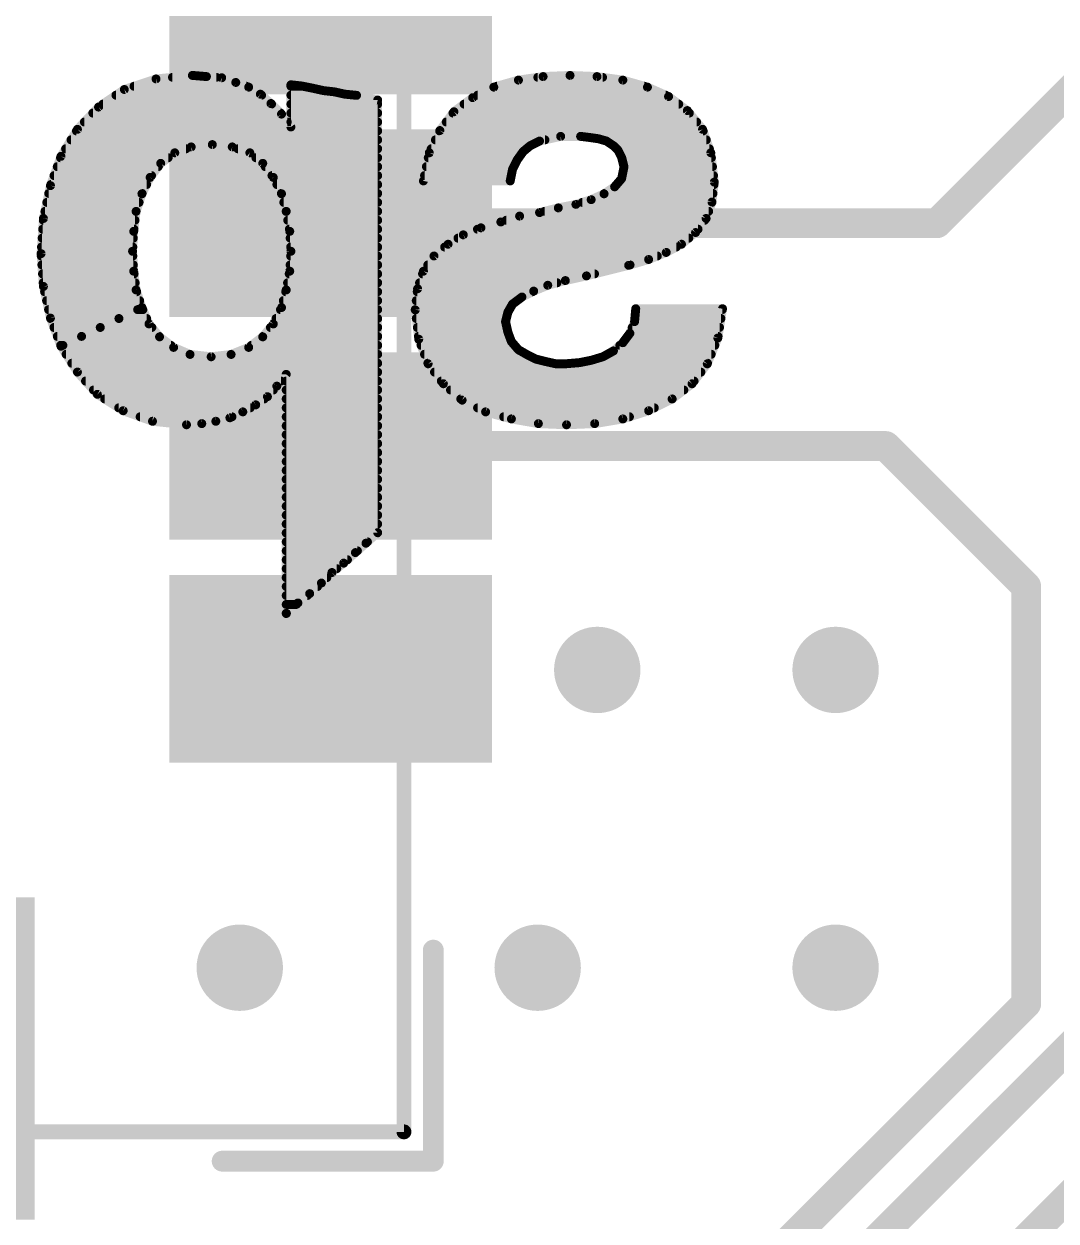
# Model space of a CAD drawing. Extents: x -38 to 69, y -21 to 41.
# Drawn here: x 24.83 to 33.63, y 11.81 to 22.02 of the extents above; entities that cross this region are included whole.
import ezdxf

# ---------------------------------------------------------------- set-up
doc = ezdxf.new("R2010")
doc.units = 0
for name, color, linetype in [('1', 12, 'CONTINUOUS'), ('18', 110, 'CONTINUOUS'), ('21', 41, 'CONTINUOUS'), ('22', 40, 'CONTINUOUS'), ('51', 53, 'CONTINUOUS')]:
    doc.layers.add(name, color=color, linetype=linetype)

# ---------------------------------------------------------------- blocks, each defined once
blk = doc.blocks.new('RECT')
blk.add_solid([(-0.5, -0.5), (0.5, -0.5), (-0.5, 0.5), (0.5, 0.5)])
blk = doc.blocks.new('ROUNDV')
at = {"const_width": 0.5}
blk.add_lwpolyline([(0, -0.25, 1), (0, 0.25, 1), (0, -0.25)], format="xyb", dxfattribs=at)

msp = doc.modelspace()

# ---------------------------------------------------------------- linework, layer by layer
at = {"layer": '1', "const_width": 0.254}
for points in [[(32.6136, 20.32), (35.1028, 22.8092)], [(27.445, 20.32), (32.6136, 20.32)], [(27.445, 18.42), (32.1768, 18.42)], [(32.1768, 18.42), (33.3756, 17.2212)], [(33.3756, 17.2212), (33.3756, 13.6645)], [(33.3756, 13.6645), (28.36, 8.6489)], [(30.06, 9.613), (33.8836, 13.4366)], [(34.3916, 12.6746), (33.0835, 11.3665)]]:
    msp.add_lwpolyline(points, dxfattribs=at)
at = {"layer": '1', "const_width": 0.127}
for points in [[(27.445, 20.3835, 1), (27.445, 20.2565)], [(32.5687, 20.3649, 1), (32.6585, 20.2751)], [(32.6136, 20.2565, 1), (32.6136, 20.3835)], [(27.445, 18.4835, 1), (27.445, 18.3565)], [(32.2217, 18.4649, 1), (32.1319, 18.3751)], [(32.1768, 18.3565, 1), (32.1768, 18.4835)], [(33.4391, 17.2212, 1), (33.3121, 17.2212)], [(33.3307, 17.1763, 1), (33.4205, 17.2661)], [(33.4205, 13.6196, 1), (33.3307, 13.7094)], [(33.3121, 13.6645, 1), (33.4391, 13.6645)]]:
    msp.add_lwpolyline(points, format="xyb", dxfattribs=at)
at = {"layer": '21', "const_width": 0.0889}
for points in [[(28.3645, 14.12, 1), (28.2755, 14.12)], [(26.52, 12.3644, 1), (26.52, 12.2756)], [(28.2755, 12.32, 1), (28.3645, 12.32)], [(28.32, 12.2756, 1), (28.32, 12.3644)]]:
    msp.add_lwpolyline(points, format="xyb", dxfattribs=at)
at = {"layer": '21', "const_width": 0.1778}
for points in [[(28.32, 14.12), (28.32, 12.32)], [(28.32, 12.32), (26.52, 12.32)]]:
    msp.add_lwpolyline(points, dxfattribs=at)
at = {"layer": '22', "const_width": 0.0762}
for points in [[(25.956, 21.551), (25.686, 21.461)], [(26.266, 21.581), (25.956, 21.551)], [(26.0965, 21.5646), (26.4692, 21.5646)], [(26.386, 21.571), (26.266, 21.581)], [(26.516, 21.561), (26.386, 21.571)], [(26.636, 21.521), (26.516, 21.561)], [(26.746, 21.481), (26.636, 21.521)], [(29.046, 21.541), (28.836, 21.481)], [(29.256, 21.571), (29.046, 21.541)], [(29.2112, 21.5646), (29.7629, 21.5646)], [(29.486, 21.581), (29.256, 21.571)], [(29.716, 21.571), (29.486, 21.581)], [(29.936, 21.541), (29.716, 21.571)], [(30.146, 21.481), (29.936, 21.541)], [(25.686, 21.461), (25.466, 21.311)], [(25.6144, 21.4122), (26.8559, 21.4122)], [(25.7682, 21.4884), (26.7257, 21.4884)], [(26.846, 21.421), (26.746, 21.481)], [(26.936, 21.341), (26.846, 21.421)], [(27.196, 21.491), (27.106, 21.501)], [(27.106, 21.501), (27.106, 21.141)], [(27.106, 21.4884), (27.209, 21.4884)], [(27.106, 21.4122), (27.654, 21.4122)], [(27.296, 21.471), (27.196, 21.491)], [(27.386, 21.451), (27.296, 21.471)], [(27.476, 21.441), (27.386, 21.451)], [(27.566, 21.421), (27.476, 21.441)], [(27.666, 21.411), (27.566, 21.421)], [(27.846, 21.371), (27.666, 21.411)], [(28.836, 21.481), (28.656, 21.391)], [(28.6984, 21.4122), (30.3008, 21.4122)], [(28.8619, 21.4884), (30.1201, 21.4884)], [(30.326, 21.401), (30.146, 21.481)], [(25.466, 21.311), (25.286, 21.121)], [(25.5027, 21.336), (26.941, 21.336)], [(27.026, 21.251), (26.936, 21.341)], [(27.106, 21.336), (27.846, 21.336)], [(27.846, 17.681), (27.846, 21.371)], [(28.656, 21.391), (28.496, 21.271)], [(28.5827, 21.336), (30.4127, 21.336)], [(30.486, 21.281), (30.326, 21.401)], [(25.4175, 21.2598), (27.0172, 21.2598)], [(27.106, 21.141), (27.026, 21.251)], [(27.106, 21.2598), (27.846, 21.2598)], [(28.496, 21.271), (28.376, 21.111)], [(28.4876, 21.2598), (30.5032, 21.2598)], [(30.616, 21.121), (30.486, 21.281)], [(25.286, 21.121), (25.146, 20.891)], [(25.2777, 21.1074), (27.846, 21.1074)], [(25.3453, 21.1836), (27.075, 21.1836)], [(27.106, 21.1836), (27.846, 21.1836)], [(28.376, 21.111), (28.286, 20.921)], [(28.3743, 21.1074), (30.6208, 21.1074)], [(28.4305, 21.1836), (30.5651, 21.1836)], [(30.686, 20.921), (30.616, 21.121)], [(25.2313, 21.0312), (27.846, 21.0312)], [(28.3382, 21.0312), (29.2719, 21.0312)], [(29.146, 20.981), (29.226, 21.021)], [(29.226, 21.021), (29.406, 21.061)], [(29.406, 21.061), (29.576, 21.061)], [(29.576, 21.061), (29.656, 21.051)], [(29.656, 21.051), (29.726, 21.041)], [(29.726, 21.041), (29.796, 21.021)], [(29.7603, 21.0312), (30.6474, 21.0312)], [(29.796, 21.021), (29.856, 20.981)], [(25.185, 20.955), (26.2112, 20.955)], [(25.996, 20.831), (26.116, 20.921)], [(26.116, 20.921), (26.256, 20.971)], [(26.256, 20.971), (26.436, 20.991)], [(26.436, 20.991), (26.606, 20.971)], [(26.606, 20.971), (26.756, 20.921)], [(26.654, 20.955), (27.846, 20.955)], [(26.756, 20.921), (26.866, 20.831)], [(28.286, 20.921), (28.236, 20.681)], [(28.3021, 20.955), (29.1148, 20.955)], [(29.036, 20.861), (29.086, 20.931)], [(29.086, 20.931), (29.146, 20.981)], [(29.856, 20.981), (29.896, 20.941)], [(29.882, 20.955), (30.6741, 20.955)], [(29.896, 20.941), (29.926, 20.881)], [(30.716, 20.671), (30.686, 20.921)], [(25.146, 20.891), (25.056, 20.641)], [(25.1142, 20.8026), (25.9747, 20.8026)], [(25.1416, 20.8788), (26.0597, 20.8788)], [(25.906, 20.711), (25.996, 20.831)], [(26.8076, 20.8788), (27.846, 20.8788)], [(26.866, 20.831), (26.956, 20.711)], [(26.8873, 20.8026), (27.846, 20.8026)], [(28.2613, 20.8026), (29.0068, 20.8026)], [(28.2772, 20.8788), (29.0487, 20.8788)], [(28.996, 20.781), (29.036, 20.861)], [(29.926, 20.881), (29.946, 20.801)], [(29.946, 20.801), (29.926, 20.701)], [(29.9266, 20.8788), (30.6911, 20.8788)], [(29.9456, 20.8026), (30.7002, 20.8026)], [(25.0867, 20.7264), (25.9176, 20.7264)], [(25.836, 20.571), (25.906, 20.711)], [(26.9444, 20.7264), (27.846, 20.7264)], [(26.956, 20.711), (27.026, 20.571)], [(28.2455, 20.7264), (28.9851, 20.7264)], [(28.976, 20.681), (28.996, 20.781)], [(29.926, 20.701), (29.866, 20.631)], [(29.9311, 20.7264), (30.7094, 20.7264)], [(25.056, 20.641), (24.996, 20.361)], [(25.0593, 20.6502), (25.8756, 20.6502)], [(26.9864, 20.6502), (27.846, 20.6502)], [(28.236, 20.681), (28.976, 20.681)], [(29.866, 20.631), (29.776, 20.571)], [(29.8825, 20.6502), (30.7136, 20.6502)], [(30.696, 20.501), (30.716, 20.671)], [(25.0253, 20.4978), (25.8116, 20.4978)], [(25.0416, 20.574), (25.8375, 20.574)], [(25.786, 20.421), (25.836, 20.571)], [(27.0245, 20.574), (27.846, 20.574)], [(27.026, 20.571), (27.066, 20.421)], [(27.0455, 20.4978), (27.846, 20.4978)], [(29.666, 20.521), (29.536, 20.481)], [(29.5906, 20.4978), (30.6949, 20.4978)], [(29.776, 20.571), (29.666, 20.521)], [(29.7805, 20.574), (30.7046, 20.574)], [(30.646, 20.361), (30.696, 20.501)], [(25.009, 20.4216), (25.7862, 20.4216)], [(25.766, 20.251), (25.786, 20.421)], [(27.0658, 20.4216), (27.846, 20.4216)], [(27.066, 20.421), (27.096, 20.251)], [(29.226, 20.411), (29.056, 20.381)], [(29.386, 20.451), (29.226, 20.411)], [(29.2684, 20.4216), (30.6676, 20.4216)], [(29.536, 20.481), (29.386, 20.451)], [(24.996, 20.361), (24.976, 20.061)], [(24.995, 20.3454), (25.7771, 20.3454)], [(27.0793, 20.3454), (27.846, 20.3454)], [(28.896, 20.331), (28.726, 20.281)], [(29.056, 20.381), (28.896, 20.331)], [(28.9421, 20.3454), (30.6343, 20.3454)], [(30.556, 20.241), (30.646, 20.361)], [(24.9848, 20.193), (25.7626, 20.193)], [(24.9899, 20.2692), (25.7681, 20.2692)], [(25.756, 20.081), (25.766, 20.251)], [(27.0928, 20.2692), (27.846, 20.2692)], [(27.096, 20.251), (27.106, 20.081)], [(27.0994, 20.193), (27.846, 20.193)], [(28.576, 20.221), (28.446, 20.141)], [(28.5305, 20.193), (30.4984, 20.193)], [(28.726, 20.281), (28.576, 20.221)], [(28.6965, 20.2692), (30.5772, 20.2692)], [(30.436, 20.141), (30.556, 20.241)], [(25.756, 20.081), (24.976, 20.061)], [(24.976, 20.061), (25.756, 20.081)], [(24.9797, 20.1168), (25.7581, 20.1168)], [(25.766, 19.911), (25.756, 20.081)], [(27.106, 20.081), (27.096, 19.911)], [(27.1039, 20.1168), (27.846, 20.1168)], [(28.446, 20.141), (28.326, 20.041)], [(28.417, 20.1168), (30.3911, 20.1168)], [(30.306, 20.071), (30.436, 20.141)], [(24.976, 20.061), (24.996, 19.781)], [(24.9775, 20.0406), (25.7584, 20.0406)], [(27.1036, 20.0406), (27.846, 20.0406)], [(28.326, 20.041), (28.236, 19.911)], [(28.3257, 20.0406), (30.23, 20.0406)], [(29.986, 19.961), (30.156, 20.011)], [(30.156, 20.011), (30.306, 20.071)], [(24.9829, 19.9644), (25.7629, 19.9644)], [(24.9883, 19.8882), (25.7689, 19.8882)], [(25.786, 19.751), (25.766, 19.911)], [(27.096, 19.911), (27.066, 19.751)], [(27.0917, 19.8882), (27.846, 19.8882)], [(27.0991, 19.9644), (27.846, 19.9644)], [(28.236, 19.911), (28.186, 19.761)], [(28.2284, 19.8882), (29.6948, 19.8882)], [(28.273, 19.9644), (29.9976, 19.9644)], [(29.626, 19.871), (29.986, 19.961)], [(24.9938, 19.812), (25.7784, 19.812)], [(24.996, 19.781), (25.056, 19.511)], [(27.0774, 19.812), (27.846, 19.812)], [(28.203, 19.812), (29.3748, 19.812)], [(29.176, 19.741), (29.296, 19.791)], [(29.296, 19.791), (29.446, 19.831)], [(29.446, 19.831), (29.626, 19.871)], [(25.006, 19.7358), (25.7911, 19.7358)], [(25.836, 19.601), (25.786, 19.751)], [(27.066, 19.751), (27.026, 19.601)], [(27.0619, 19.7358), (27.846, 19.7358)], [(28.186, 19.761), (28.166, 19.581)], [(28.1832, 19.7358), (29.1656, 19.7358)], [(28.996, 19.631), (29.076, 19.691)], [(29.076, 19.691), (29.176, 19.741)], [(25.023, 19.6596), (25.8165, 19.6596)], [(25.0399, 19.5834), (25.7992, 19.5834)], [(25.146, 19.271), (25.836, 19.601)], [(25.836, 19.601), (25.146, 19.271)], [(25.7992, 19.5834), (25.8435, 19.5834)], [(25.896, 19.461), (25.836, 19.601)], [(27.026, 19.601), (26.956, 19.461)], [(27.0172, 19.5834), (27.846, 19.5834)], [(27.0416, 19.6596), (27.846, 19.6596)], [(28.166, 19.581), (28.196, 19.331)], [(28.1663, 19.5834), (28.9688, 19.5834)], [(28.1747, 19.6596), (29.0341, 19.6596)], [(28.956, 19.561), (28.996, 19.631)], [(30.046, 19.591), (30.036, 19.481)], [(30.0453, 19.5834), (30.7848, 19.5834)], [(30.786, 19.591), (30.046, 19.591)], [(30.746, 19.341), (30.786, 19.591)], [(25.056, 19.511), (25.146, 19.271)], [(25.0574, 19.5072), (25.6399, 19.5072)], [(25.6399, 19.5072), (25.8762, 19.5072)], [(26.9791, 19.5072), (27.846, 19.5072)], [(28.1749, 19.5072), (28.9426, 19.5072)], [(28.936, 19.481), (28.956, 19.561)], [(28.956, 19.391), (28.936, 19.481)], [(30.036, 19.481), (29.996, 19.381)], [(30.0384, 19.5072), (30.7726, 19.5072)], [(25.086, 19.431), (25.4805, 19.431)], [(25.4805, 19.431), (25.9205, 19.431)], [(25.986, 19.351), (25.896, 19.461)], [(26.956, 19.461), (26.866, 19.351)], [(26.9315, 19.431), (27.846, 19.431)], [(28.184, 19.431), (28.9471, 19.431)], [(28.986, 19.311), (28.956, 19.391)], [(29.996, 19.381), (29.936, 19.301)], [(30.016, 19.431), (30.7604, 19.431)], [(25.1146, 19.3548), (25.3212, 19.3548)], [(25.1432, 19.2786), (25.1619, 19.2786)], [(25.146, 19.271), (25.286, 19.051)], [(25.1619, 19.2786), (26.0825, 19.2786)], [(25.3212, 19.3548), (25.9829, 19.3548)], [(26.106, 19.261), (25.986, 19.351)], [(26.246, 19.201), (26.106, 19.261)], [(26.746, 19.261), (26.596, 19.201)], [(26.866, 19.351), (26.746, 19.261)], [(26.7695, 19.2786), (27.846, 19.2786)], [(26.8691, 19.3548), (27.846, 19.3548)], [(28.1931, 19.3548), (28.9696, 19.3548)], [(28.196, 19.331), (28.276, 19.121)], [(28.216, 19.2786), (29.0138, 19.2786)], [(29.046, 19.241), (28.986, 19.311)], [(29.936, 19.301), (29.856, 19.231)], [(29.9104, 19.2786), (30.7205, 19.2786)], [(29.9764, 19.3548), (30.7482, 19.3548)], [(30.656, 19.121), (30.746, 19.341)], [(25.1897, 19.2024), (26.2427, 19.2024)], [(26.426, 19.181), (26.246, 19.201)], [(26.596, 19.201), (26.426, 19.181)], [(26.5995, 19.2024), (27.846, 19.2024)], [(28.245, 19.2024), (29.1136, 19.2024)], [(29.116, 19.201), (29.046, 19.241)], [(29.196, 19.161), (29.116, 19.201)], [(29.276, 19.141), (29.196, 19.161)], [(29.766, 19.181), (29.666, 19.151)], [(29.856, 19.231), (29.766, 19.181)], [(29.8045, 19.2024), (30.6893, 19.2024)], [(25.2381, 19.1262), (27.846, 19.1262)], [(28.274, 19.1262), (29.3426, 19.1262)], [(28.276, 19.121), (28.406, 18.951)], [(29.366, 19.121), (29.276, 19.141)], [(29.446, 19.121), (29.366, 19.121)], [(29.566, 19.131), (29.446, 19.121)], [(29.5084, 19.1262), (30.6581, 19.1262)], [(29.666, 19.151), (29.566, 19.131)], [(30.526, 18.951), (30.656, 19.121)], [(25.286, 19.051), (25.456, 18.861)], [(25.2869, 19.05), (27.846, 19.05)], [(25.3551, 18.9738), (27.0202, 18.9738)], [(26.986, 18.931), (27.066, 19.031)], [(27.066, 19.031), (27.066, 16.991)], [(27.066, 18.9738), (27.846, 18.9738)], [(28.3303, 19.05), (30.6017, 19.05)], [(28.3886, 18.9738), (30.5434, 18.9738)], [(25.4232, 18.8976), (26.9563, 18.8976)], [(25.456, 18.861), (25.676, 18.721)], [(26.906, 18.841), (26.986, 18.931)], [(27.066, 18.8976), (27.846, 18.8976)], [(28.406, 18.951), (28.566, 18.811)], [(28.467, 18.8976), (30.4562, 18.8976)], [(30.356, 18.821), (30.526, 18.951)], [(25.5182, 18.8214), (26.878, 18.8214)], [(26.696, 18.711), (26.806, 18.771)], [(26.806, 18.771), (26.906, 18.841)], [(27.066, 18.8214), (27.846, 18.8214)], [(28.5541, 18.8214), (30.3565, 18.8214)], [(28.566, 18.811), (28.766, 18.711)], [(30.156, 18.721), (30.356, 18.821)], [(25.638, 18.7452), (26.7587, 18.7452)], [(25.676, 18.721), (25.926, 18.631)], [(25.8204, 18.669), (26.6036, 18.669)], [(26.466, 18.631), (26.586, 18.661)], [(26.586, 18.661), (26.696, 18.711)], [(27.066, 18.7452), (27.846, 18.7452)], [(27.066, 18.669), (27.846, 18.669)], [(28.6976, 18.7452), (30.2044, 18.7452)], [(28.766, 18.711), (28.986, 18.651)], [(28.92, 18.669), (29.9926, 18.669)], [(28.986, 18.651), (29.216, 18.611)], [(29.696, 18.611), (29.936, 18.651)], [(29.936, 18.651), (30.156, 18.721)], [(25.926, 18.631), (26.216, 18.601)], [(26.216, 18.601), (26.346, 18.611)], [(26.346, 18.611), (26.466, 18.631)], [(27.066, 18.5928), (27.846, 18.5928)], [(29.216, 18.611), (29.456, 18.601)], [(29.456, 18.601), (29.696, 18.611)], [(27.066, 18.5166), (27.846, 18.5166)], [(27.066, 18.4404), (27.846, 18.4404)], [(27.066, 18.3642), (27.846, 18.3642)], [(27.066, 18.288), (27.846, 18.288)], [(27.066, 18.2118), (27.846, 18.2118)], [(27.066, 18.1356), (27.846, 18.1356)], [(27.066, 18.0594), (27.846, 18.0594)], [(27.066, 17.9832), (27.846, 17.9832)], [(27.066, 17.907), (27.846, 17.907)], [(27.066, 17.8308), (27.846, 17.8308)], [(27.066, 17.7546), (27.846, 17.7546)], [(27.066, 17.6784), (27.8431, 17.6784)], [(27.746, 17.591), (27.846, 17.681)], [(27.066, 17.6022), (27.7584, 17.6022)], [(27.066, 17.526), (27.6729, 17.526)], [(27.656, 17.511), (27.746, 17.591)], [(27.066, 17.4498), (27.588, 17.4498)], [(27.556, 17.421), (27.656, 17.511)], [(27.066, 17.3736), (27.4968, 17.3736)], [(27.366, 17.251), (27.456, 17.341)], [(27.456, 17.341), (27.556, 17.421)], [(27.066, 17.2974), (27.4124, 17.2974)], [(27.066, 17.2212), (27.3329, 17.2212)], [(27.266, 17.161), (27.366, 17.251)], [(27.066, 17.145), (27.246, 17.145)], [(27.166, 17.081), (27.266, 17.161)], [(27.066, 16.991), (27.166, 17.081)], [(27.066, 17.0688), (27.1524, 17.0688)], [(27.066, 16.9926), (27.0678, 16.9926)]]:
    msp.add_lwpolyline(points, dxfattribs=at)
at = {"layer": '22', "const_width": 0.0381}
for points in [[(25.9542, 21.57, 1), (25.9578, 21.532)], [(25.962, 21.5329, 1), (25.95, 21.5691)], [(26.0965, 21.5837, 1), (26.0965, 21.5456)], [(26.2676, 21.6, 1), (26.2644, 21.562)], [(26.2678, 21.562, 1), (26.2642, 21.6)], [(26.3875, 21.59, 1), (26.3845, 21.552)], [(26.3844, 21.552, 1), (26.3876, 21.59)], [(26.4692, 21.5456, 1), (26.4692, 21.5837)], [(26.522, 21.5791, 1), (26.51, 21.5429)], [(26.5145, 21.542, 1), (26.5175, 21.58)], [(26.6425, 21.5389, 1), (26.6295, 21.5031)], [(26.63, 21.5029, 1), (26.642, 21.5391)], [(29.0433, 21.5599, 1), (29.0487, 21.5221)], [(29.0512, 21.5227, 1), (29.0408, 21.5593)], [(29.2112, 21.5837, 1), (29.2112, 21.5456)], [(29.2552, 21.59, 1), (29.2568, 21.552)], [(29.2587, 21.5521, 1), (29.2533, 21.5899)], [(29.4868, 21.6, 1), (29.4852, 21.562)], [(29.4868, 21.562, 1), (29.4852, 21.6)], [(29.7186, 21.5899, 1), (29.7134, 21.5521)], [(29.7152, 21.552, 1), (29.7168, 21.59)], [(29.7629, 21.5456, 1), (29.7629, 21.5837)], [(29.9412, 21.5593, 1), (29.9308, 21.5227)], [(29.9334, 21.5221, 1), (29.9386, 21.5599)], [(25.6144, 21.4313, 1), (25.6144, 21.3932)], [(25.68, 21.4791, 1), (25.692, 21.4429)], [(25.6967, 21.4453, 1), (25.6753, 21.4767)], [(25.7682, 21.5075, 1), (25.7682, 21.4694)], [(26.7257, 21.4694, 1), (26.7257, 21.5075)], [(26.7558, 21.4973, 1), (26.7362, 21.4647)], [(26.7395, 21.4631, 1), (26.7525, 21.4989)], [(26.8587, 21.4352, 1), (26.8333, 21.4068)], [(26.8362, 21.4047, 1), (26.8558, 21.4373)], [(26.8559, 21.3932, 1), (26.8559, 21.4313)], [(27.1081, 21.5199, 1), (27.1039, 21.4821)], [(27.1251, 21.501, 1), (27.087, 21.501)], [(27.106, 21.5075, 1), (27.106, 21.4694)], [(27.106, 21.4313, 1), (27.106, 21.3932)], [(27.1997, 21.5097, 1), (27.1923, 21.4723)], [(27.1939, 21.4721, 1), (27.1981, 21.5099)], [(27.209, 21.4694, 1), (27.209, 21.5075)], [(27.3001, 21.4896, 1), (27.2919, 21.4524)], [(27.2923, 21.4523, 1), (27.2997, 21.4897)], [(27.3881, 21.4699, 1), (27.3839, 21.4321)], [(27.3819, 21.4324, 1), (27.3901, 21.4696)], [(27.4801, 21.4596, 1), (27.4719, 21.4224)], [(27.4739, 21.4221, 1), (27.4781, 21.4599)], [(27.5679, 21.44, 1), (27.5641, 21.402)], [(27.5619, 21.4024, 1), (27.5701, 21.4396)], [(27.6701, 21.4296, 1), (27.6619, 21.3924)], [(27.654, 21.3932, 1), (27.654, 21.4313)], [(27.6641, 21.392, 1), (27.6679, 21.43)], [(28.6984, 21.4313, 1), (28.6984, 21.3932)], [(28.8308, 21.4993, 1), (28.8412, 21.4627)], [(28.8445, 21.464, 1), (28.8275, 21.498)], [(28.8619, 21.5075, 1), (28.8619, 21.4694)], [(30.1201, 21.4694, 1), (30.1201, 21.5075)], [(30.1537, 21.4984, 1), (30.1383, 21.4636)], [(30.1408, 21.4627, 1), (30.1512, 21.4993)], [(30.3008, 21.3932, 1), (30.3008, 21.4313)], [(25.4553, 21.3267, 1), (25.4767, 21.2953)], [(25.4798, 21.2979, 1), (25.4522, 21.3241)], [(25.5027, 21.3551, 1), (25.5027, 21.317)], [(26.9495, 21.3545, 1), (26.9225, 21.3275)], [(26.9233, 21.3268, 1), (26.9487, 21.3552)], [(26.941, 21.317, 1), (26.941, 21.3551)], [(27.106, 21.3551, 1), (27.106, 21.317)], [(27.8651, 21.371, 1), (27.827, 21.371)], [(27.8419, 21.3524, 1), (27.8501, 21.3896)], [(27.846, 21.317, 1), (27.846, 21.3551)], [(28.5827, 21.3551, 1), (28.5827, 21.317)], [(28.6475, 21.408, 1), (28.6645, 21.374)], [(28.6674, 21.3758, 1), (28.6446, 21.4062)], [(30.3374, 21.4162, 1), (30.3146, 21.3858)], [(30.3183, 21.3836, 1), (30.3337, 21.4184)], [(30.4127, 21.317, 1), (30.4127, 21.3551)], [(25.4175, 21.2789, 1), (25.4175, 21.2408)], [(27.0414, 21.2622, 1), (27.0106, 21.2398)], [(27.0125, 21.2375, 1), (27.0395, 21.2645)], [(27.0172, 21.2408, 1), (27.0172, 21.2789)], [(27.106, 21.2789, 1), (27.106, 21.2408)], [(27.846, 21.2408, 1), (27.846, 21.2789)], [(28.4876, 21.2789, 1), (28.4876, 21.2408)], [(28.4846, 21.2862, 1), (28.5074, 21.2558)], [(28.5112, 21.2596, 1), (28.4808, 21.2824)], [(30.5008, 21.293, 1), (30.4712, 21.269)], [(30.4746, 21.2658, 1), (30.4974, 21.2962)], [(30.5032, 21.2408, 1), (30.5032, 21.2789)], [(25.2777, 21.1265, 1), (25.2777, 21.0884)], [(25.2722, 21.1341, 1), (25.2998, 21.1079)], [(25.3023, 21.1111, 1), (25.2697, 21.1309)], [(25.3453, 21.2027, 1), (25.3453, 21.1646)], [(27.075, 21.1646, 1), (27.075, 21.2027)], [(27.106, 21.2027, 1), (27.106, 21.1646)], [(27.087, 21.141, 1), (27.1251, 21.141)], [(27.0906, 21.1298, 1), (27.1214, 21.1522)], [(27.846, 21.1646, 1), (27.846, 21.2027)], [(27.846, 21.0884, 1), (27.846, 21.1265)], [(28.3743, 21.1265, 1), (28.3743, 21.0884)], [(28.3608, 21.1224, 1), (28.3912, 21.0996)], [(28.3932, 21.1028, 1), (28.3588, 21.1192)], [(28.4305, 21.2027, 1), (28.4305, 21.1646)], [(30.5651, 21.1646, 1), (30.5651, 21.2027)], [(30.634, 21.1273, 1), (30.598, 21.1147)], [(30.6012, 21.109, 1), (30.6308, 21.133)], [(30.6208, 21.0884, 1), (30.6208, 21.1265)], [(25.2313, 21.0503, 1), (25.2313, 21.0122)], [(27.846, 21.0122, 1), (27.846, 21.0503)], [(28.3382, 21.0503, 1), (28.3382, 21.0122)], [(29.2219, 21.0396, 1), (29.2301, 21.0024)], [(29.2345, 21.004, 1), (29.2175, 21.038)], [(29.2719, 21.0122, 1), (29.2719, 21.0503)], [(29.406, 21.08, 1), (29.406, 21.0419)], [(29.4101, 21.0424, 1), (29.4019, 21.0796)], [(29.5784, 21.0799, 1), (29.5736, 21.0421)], [(29.576, 21.0419, 1), (29.576, 21.08)], [(29.6587, 21.0699, 1), (29.6533, 21.0321)], [(29.6536, 21.0321, 1), (29.6584, 21.0699)], [(29.7312, 21.0593, 1), (29.7208, 21.0227)], [(29.7233, 21.0221, 1), (29.7287, 21.0599)], [(29.7603, 21.0503, 1), (29.7603, 21.0122)], [(29.8066, 21.0369, 1), (29.7854, 21.0051)], [(29.7908, 21.0027, 1), (29.8012, 21.0393)], [(30.6474, 21.0122, 1), (30.6474, 21.0503)], [(25.185, 20.9741, 1), (25.185, 20.936)], [(26.1096, 20.9389, 1), (26.1224, 20.9031)], [(26.1274, 20.9058, 1), (26.1046, 20.9362)], [(26.2112, 20.936, 1), (26.2112, 20.9741)], [(26.2539, 20.9899, 1), (26.2581, 20.9521)], [(26.2624, 20.9531, 1), (26.2496, 20.9889)], [(26.4382, 21.0099, 1), (26.4338, 20.9721)], [(26.4381, 20.9721, 1), (26.4339, 21.0099)], [(26.612, 20.9891, 1), (26.6, 20.9529)], [(26.6038, 20.9521, 1), (26.6082, 20.9899)], [(26.654, 20.9741, 1), (26.654, 20.936)], [(26.7681, 20.9357, 1), (26.7439, 20.9063)], [(26.75, 20.9029, 1), (26.762, 20.9391)], [(27.846, 20.936, 1), (27.846, 20.9741)], [(28.2688, 20.9292, 1), (28.3032, 20.9128)], [(28.3046, 20.9171, 1), (28.2674, 20.9249)], [(28.3021, 20.9741, 1), (28.3021, 20.936)], [(29.0738, 20.9456, 1), (29.0982, 20.9164)], [(29.1015, 20.9199, 1), (29.0705, 20.9421)], [(29.1148, 20.936, 1), (29.1148, 20.9741)], [(29.1375, 20.998, 1), (29.1545, 20.964)], [(29.1582, 20.9664, 1), (29.1338, 20.9956)], [(29.8695, 20.9945, 1), (29.8425, 20.9675)], [(29.8454, 20.9651, 1), (29.8666, 20.9969)], [(29.882, 20.9741, 1), (29.882, 20.936)], [(29.913, 20.9495, 1), (29.879, 20.9325)], [(29.8825, 20.9275, 1), (29.9095, 20.9545)], [(30.7049, 20.9233, 1), (30.6671, 20.9187)], [(30.668, 20.9147, 1), (30.704, 20.9273)], [(30.6741, 20.936, 1), (30.6741, 20.9741)], [(25.1142, 20.8217, 1), (25.1142, 20.7836)], [(25.1416, 20.8979, 1), (25.1416, 20.8598)], [(25.1297, 20.9009, 1), (25.1623, 20.8811)], [(25.1639, 20.8845, 1), (25.1281, 20.8975)], [(25.9747, 20.7836, 1), (25.9747, 20.8217)], [(25.9846, 20.8462, 1), (26.0074, 20.8158)], [(26.0112, 20.8196, 1), (25.9808, 20.8424)], [(26.0597, 20.8598, 1), (26.0597, 20.8979)], [(26.8076, 20.8979, 1), (26.8076, 20.8598)], [(26.8812, 20.8424, 1), (26.8508, 20.8196)], [(26.8539, 20.8163, 1), (26.8781, 20.8457)], [(26.8873, 20.8217, 1), (26.8873, 20.7836)], [(27.846, 20.8598, 1), (27.846, 20.8979)], [(27.846, 20.7836, 1), (27.846, 20.8217)], [(28.2613, 20.8217, 1), (28.2613, 20.7836)], [(28.2772, 20.8979, 1), (28.2772, 20.8598)], [(29.0068, 20.7836, 1), (29.0068, 20.8217)], [(29.0205, 20.8721, 1), (29.0515, 20.8499)], [(29.053, 20.8525, 1), (29.019, 20.8695)], [(29.0487, 20.8598, 1), (29.0487, 20.8979)], [(29.9445, 20.8856, 1), (29.9075, 20.8764)], [(29.9266, 20.8979, 1), (29.9266, 20.8598)], [(29.909, 20.8725, 1), (29.943, 20.8895)], [(29.9456, 20.8217, 1), (29.9456, 20.7836)], [(29.9647, 20.7973, 1), (29.9273, 20.8047)], [(30.6911, 20.8598, 1), (30.6911, 20.8979)], [(30.7002, 20.7836, 1), (30.7002, 20.8217)], [(25.0867, 20.7455, 1), (25.0867, 20.7074)], [(25.8908, 20.7224, 1), (25.9212, 20.6996)], [(25.923, 20.7025, 1), (25.889, 20.7195)], [(25.9176, 20.7074, 1), (25.9176, 20.7455)], [(26.9444, 20.7455, 1), (26.9444, 20.7074)], [(26.973, 20.7195, 1), (26.939, 20.7025)], [(26.9408, 20.6996, 1), (26.9712, 20.7224)], [(27.846, 20.7074, 1), (27.846, 20.7455)], [(28.2455, 20.7455, 1), (28.2455, 20.7074)], [(28.979, 20.7895, 1), (29.013, 20.7725)], [(29.0147, 20.7773, 1), (28.9773, 20.7847)], [(28.9851, 20.7074, 1), (28.9851, 20.7455)], [(29.9405, 20.6886, 1), (29.9115, 20.7134)], [(29.9311, 20.7455, 1), (29.9311, 20.7074)], [(29.9275, 20.7964, 1), (29.9645, 20.8056)], [(30.7094, 20.7074, 1), (30.7094, 20.7455)], [(25.0381, 20.6475, 1), (25.0739, 20.6345)], [(25.0746, 20.637, 1), (25.0374, 20.645)], [(25.0593, 20.6693, 1), (25.0593, 20.6312)], [(25.8756, 20.6312, 1), (25.8756, 20.6693)], [(26.9864, 20.6693, 1), (26.9864, 20.6312)], [(27.846, 20.6312, 1), (27.846, 20.6693)], [(28.236, 20.7001, 1), (28.236, 20.662)], [(28.2174, 20.6849, 1), (28.2546, 20.6771)], [(28.9573, 20.6847, 1), (28.9947, 20.6773)], [(28.976, 20.662, 1), (28.976, 20.7001)], [(29.8515, 20.6434, 1), (29.8805, 20.6186)], [(29.8766, 20.6151, 1), (29.8554, 20.6469)], [(29.8825, 20.6693, 1), (29.8825, 20.6312)], [(29.9073, 20.7047, 1), (29.9447, 20.6973)], [(30.6971, 20.6687, 1), (30.7349, 20.6733)], [(30.7349, 20.6688, 1), (30.6971, 20.6732)], [(30.7136, 20.6312, 1), (30.7136, 20.6693)], [(25.0253, 20.5169, 1), (25.0253, 20.4788)], [(25.0416, 20.5931, 1), (25.0416, 20.555)], [(25.8116, 20.4788, 1), (25.8116, 20.5169)], [(25.819, 20.5795, 1), (25.853, 20.5625)], [(25.8541, 20.565, 1), (25.8179, 20.577)], [(25.8375, 20.555, 1), (25.8375, 20.5931)], [(27.0245, 20.5931, 1), (27.0245, 20.555)], [(27.0444, 20.5759, 1), (27.0076, 20.5661)], [(27.009, 20.5625, 1), (27.043, 20.5795)], [(27.0455, 20.5169, 1), (27.0455, 20.4788)], [(27.846, 20.555, 1), (27.846, 20.5931)], [(27.846, 20.4788, 1), (27.846, 20.5169)], [(29.5906, 20.5169, 1), (29.5906, 20.4788)], [(29.6581, 20.5383, 1), (29.6739, 20.5037)], [(29.6716, 20.5028, 1), (29.6604, 20.5392)], [(29.7654, 20.5869, 1), (29.7866, 20.5551)], [(29.7805, 20.5931, 1), (29.7805, 20.555)], [(29.7839, 20.5537, 1), (29.7681, 20.5883)], [(30.7139, 20.4946, 1), (30.6781, 20.5074)], [(30.6949, 20.4788, 1), (30.6949, 20.5169)], [(30.7046, 20.555, 1), (30.7046, 20.5931)], [(25.009, 20.4407, 1), (25.009, 20.4026)], [(25.7679, 20.427, 1), (25.8041, 20.415)], [(25.8049, 20.4188, 1), (25.7671, 20.4232)], [(25.7862, 20.4026, 1), (25.7862, 20.4407)], [(27.0658, 20.4407, 1), (27.0658, 20.4026)], [(27.0848, 20.4243, 1), (27.0472, 20.4177)], [(27.0476, 20.4161, 1), (27.0844, 20.4259)], [(27.846, 20.4026, 1), (27.846, 20.4407)], [(29.2214, 20.4295, 1), (29.2306, 20.3925)], [(29.2293, 20.3922, 1), (29.2227, 20.4298)], [(29.2684, 20.4407, 1), (29.2684, 20.4026)], [(29.3823, 20.4697, 1), (29.3897, 20.4323)], [(29.3906, 20.4325, 1), (29.3814, 20.4695)], [(29.5304, 20.4992, 1), (29.5416, 20.4628)], [(29.5397, 20.4623, 1), (29.5323, 20.4997)], [(30.6676, 20.4026, 1), (30.6676, 20.4407)], [(30.6771, 20.5032, 1), (30.7149, 20.4988)], [(24.995, 20.3645, 1), (24.995, 20.3264)], [(24.9774, 20.365, 1), (25.0146, 20.357)], [(25.015, 20.3597, 1), (24.977, 20.3623)], [(25.7771, 20.3264, 1), (25.7771, 20.3645)], [(27.0793, 20.3645, 1), (27.0793, 20.3264)], [(27.846, 20.3264, 1), (27.846, 20.3645)], [(28.8903, 20.3492, 1), (28.9017, 20.3128)], [(28.9014, 20.3127, 1), (28.8906, 20.3493)], [(28.9421, 20.3645, 1), (28.9421, 20.3264)], [(29.0527, 20.3998, 1), (29.0593, 20.3622)], [(29.0617, 20.3628, 1), (29.0503, 20.3992)], [(30.6281, 20.3674, 1), (30.6639, 20.3546)], [(30.6612, 20.3496, 1), (30.6308, 20.3724)], [(30.6343, 20.3264, 1), (30.6343, 20.3645)], [(24.9848, 20.2121, 1), (24.9848, 20.174)], [(24.9899, 20.2883, 1), (24.9899, 20.2502)], [(25.785, 20.2499, 1), (25.747, 20.2521)], [(25.7471, 20.2532, 1), (25.7849, 20.2488)], [(25.7626, 20.174, 1), (25.7626, 20.2121)], [(25.7681, 20.2502, 1), (25.7681, 20.2883)], [(27.0928, 20.2883, 1), (27.0928, 20.2502)], [(27.115, 20.2521, 1), (27.077, 20.2499)], [(27.0772, 20.2477, 1), (27.1148, 20.2543)], [(27.0994, 20.2121, 1), (27.0994, 20.174)], [(27.846, 20.2502, 1), (27.846, 20.2883)], [(27.846, 20.174, 1), (27.846, 20.2121)], [(28.5305, 20.2121, 1), (28.5305, 20.174)], [(28.5689, 20.2387, 1), (28.5831, 20.2033)], [(28.586, 20.2048, 1), (28.566, 20.2372)], [(28.6965, 20.2883, 1), (28.6965, 20.2502)], [(28.7206, 20.2993, 1), (28.7314, 20.2627)], [(28.7331, 20.2633, 1), (28.7189, 20.2987)], [(30.4984, 20.174, 1), (30.4984, 20.2121)], [(30.5408, 20.2524, 1), (30.5712, 20.2296)], [(30.5682, 20.2264, 1), (30.5438, 20.2556)], [(30.5772, 20.2502, 1), (30.5772, 20.2883)], [(24.9797, 20.1359, 1), (24.9797, 20.0978)], [(25.775, 20.0821, 1), (25.737, 20.0799)], [(25.7565, 20.062, 1), (25.7555, 20.1)], [(25.7565, 20.062, 1), (25.7555, 20.1)], [(25.7581, 20.0978, 1), (25.7581, 20.1359)], [(27.1039, 20.1359, 1), (27.1039, 20.0978)], [(27.125, 20.0799, 1), (27.087, 20.0821)], [(27.846, 20.0978, 1), (27.846, 20.1359)], [(28.417, 20.1359, 1), (28.417, 20.0978)], [(28.436, 20.1572, 1), (28.456, 20.1248)], [(28.4582, 20.1264, 1), (28.4338, 20.1556)], [(30.3911, 20.0978, 1), (30.3911, 20.1359)], [(30.4238, 20.1556, 1), (30.4482, 20.1264)], [(30.445, 20.1242, 1), (30.427, 20.1578)], [(24.995, 20.0624, 1), (24.957, 20.0596)], [(24.9755, 20.08, 1), (24.9765, 20.042)], [(24.9755, 20.08, 1), (24.9765, 20.042)], [(24.957, 20.0623, 1), (24.995, 20.0597)], [(24.9775, 20.0597, 1), (24.9775, 20.0216)], [(25.737, 20.0821, 1), (25.775, 20.0799)], [(25.7584, 20.0216, 1), (25.7584, 20.0597)], [(27.1036, 20.0597, 1), (27.1036, 20.0216)], [(27.087, 20.0799, 1), (27.125, 20.0821)], [(27.846, 20.0216, 1), (27.846, 20.0597)], [(28.3257, 20.0597, 1), (28.3257, 20.0216)], [(28.3138, 20.0556, 1), (28.3382, 20.0264)], [(28.3417, 20.0302, 1), (28.3103, 20.0518)], [(30.1489, 20.0287, 1), (30.1631, 19.9933)], [(30.1614, 19.9927, 1), (30.1506, 20.0293)], [(30.23, 20.0216, 1), (30.23, 20.0597)], [(30.297, 20.0878, 1), (30.315, 20.0542)], [(30.3131, 20.0533, 1), (30.2989, 20.0887)], [(24.9829, 19.9835, 1), (24.9829, 19.9454)], [(24.9883, 19.9073, 1), (24.9883, 19.8692)], [(25.7849, 19.9134, 1), (25.7471, 19.9086)], [(25.747, 19.9099, 1), (25.785, 19.9121)], [(25.7629, 19.9454, 1), (25.7629, 19.9835)], [(25.7689, 19.8692, 1), (25.7689, 19.9073)], [(27.0917, 19.9073, 1), (27.0917, 19.8692)], [(27.077, 19.9121, 1), (27.115, 19.9099)], [(27.1147, 19.9075, 1), (27.0773, 19.9145)], [(27.0991, 19.9835, 1), (27.0991, 19.9454)], [(27.846, 19.9454, 1), (27.846, 19.9835)], [(27.846, 19.8692, 1), (27.846, 19.9073)], [(28.2284, 19.9073, 1), (28.2284, 19.8692)], [(28.2203, 19.9218, 1), (28.2517, 19.9002)], [(28.2541, 19.905, 1), (28.2179, 19.917)], [(28.273, 19.9835, 1), (28.273, 19.9454)], [(29.6948, 19.8692, 1), (29.6948, 19.9073)], [(29.9806, 19.9793, 1), (29.9914, 19.9427)], [(29.9906, 19.9425, 1), (29.9814, 19.9795)], [(29.9976, 19.9454, 1), (29.9976, 19.9835)], [(24.9938, 19.8311, 1), (24.9938, 19.793)], [(25.0146, 19.7851, 1), (24.9774, 19.7769)], [(25.7784, 19.793, 1), (25.7784, 19.8311)], [(27.0774, 19.8311, 1), (27.0774, 19.793)], [(27.846, 19.793, 1), (27.846, 19.8311)], [(28.203, 19.8311, 1), (28.203, 19.793)], [(29.2911, 19.8094, 1), (29.3009, 19.7726)], [(29.3033, 19.7734, 1), (29.2887, 19.8086)], [(29.3748, 19.793, 1), (29.3748, 19.8311)], [(29.4419, 19.8496, 1), (29.4501, 19.8124)], [(29.4509, 19.8126, 1), (29.4411, 19.8494)], [(29.6214, 19.8895, 1), (29.6306, 19.8525)], [(29.6301, 19.8524, 1), (29.6219, 19.8896)], [(24.977, 19.7796, 1), (25.015, 19.7824)], [(25.006, 19.7549, 1), (25.006, 19.7168)], [(25.8041, 19.757, 1), (25.7679, 19.745)], [(25.7671, 19.7486, 1), (25.8049, 19.7534)], [(25.7911, 19.7168, 1), (25.7911, 19.7549)], [(27.0619, 19.7549, 1), (27.0619, 19.7168)], [(27.0473, 19.7545, 1), (27.0847, 19.7475)], [(27.0844, 19.7461, 1), (27.0476, 19.7559)], [(27.846, 19.7168, 1), (27.846, 19.7549)], [(28.1832, 19.7549, 1), (28.1832, 19.7168)], [(28.1679, 19.767, 1), (28.2041, 19.755)], [(28.2049, 19.7589, 1), (28.1671, 19.7631)], [(29.0675, 19.708, 1), (29.0845, 19.674)], [(29.0874, 19.6758, 1), (29.0646, 19.7062)], [(29.1687, 19.7586, 1), (29.1833, 19.7234)], [(29.1656, 19.7168, 1), (29.1656, 19.7549)], [(29.1845, 19.724, 1), (29.1675, 19.758)], [(25.023, 19.6787, 1), (25.023, 19.6406)], [(25.0399, 19.6025, 1), (25.0399, 19.5644)], [(25.7992, 19.6025, 1), (25.7992, 19.5644)], [(25.7992, 19.5644, 1), (25.7992, 19.6025)], [(25.8165, 19.6406, 1), (25.8165, 19.6787)], [(25.8535, 19.6085, 1), (25.8185, 19.5935)], [(25.8179, 19.595, 1), (25.8541, 19.607)], [(25.8442, 19.5838, 1), (25.8278, 19.6182)], [(25.8442, 19.5838, 1), (25.8278, 19.6182)], [(25.8435, 19.5644, 1), (25.8435, 19.6025)], [(27.0172, 19.6025, 1), (27.0172, 19.5644)], [(27.0076, 19.6059, 1), (27.0444, 19.5961)], [(27.043, 19.5925, 1), (27.009, 19.6095)], [(27.0416, 19.6787, 1), (27.0416, 19.6406)], [(27.846, 19.6406, 1), (27.846, 19.6787)], [(27.846, 19.5644, 1), (27.846, 19.6025)], [(28.1849, 19.5833, 1), (28.1471, 19.5787)], [(28.1663, 19.6025, 1), (28.1663, 19.5644)], [(28.1747, 19.6787, 1), (28.1747, 19.6406)], [(28.9688, 19.5644, 1), (28.9688, 19.6025)], [(28.9846, 19.6462, 1), (29.0074, 19.6158)], [(29.0125, 19.6215, 1), (28.9795, 19.6405)], [(29.0341, 19.6406, 1), (29.0341, 19.6787)], [(30.0453, 19.6025, 1), (30.0453, 19.5644)], [(30.046, 19.6101, 1), (30.046, 19.572)], [(30.065, 19.5893, 1), (30.027, 19.5927)], [(30.8048, 19.588, 1), (30.7672, 19.594)], [(30.7848, 19.5644, 1), (30.7848, 19.6025)], [(30.786, 19.572, 1), (30.786, 19.6101)], [(25.0738, 19.5177, 1), (25.0382, 19.5043)], [(25.0374, 19.5069, 1), (25.0746, 19.5151)], [(25.0574, 19.5263, 1), (25.0574, 19.4882)], [(25.6399, 19.5263, 1), (25.6399, 19.4882)], [(25.6399, 19.4882, 1), (25.6399, 19.5263)], [(25.8762, 19.4882, 1), (25.8762, 19.5263)], [(26.9791, 19.5263, 1), (26.9791, 19.4882)], [(27.846, 19.4882, 1), (27.846, 19.5263)], [(28.1471, 19.5831, 1), (28.1849, 19.5789)], [(28.1749, 19.5263, 1), (28.1749, 19.4882)], [(28.9546, 19.4851, 1), (28.9174, 19.4769)], [(28.9175, 19.4856, 1), (28.9545, 19.4764)], [(28.9395, 19.5705, 1), (28.9725, 19.5515)], [(28.9745, 19.5564, 1), (28.9375, 19.5656)], [(28.9426, 19.4882, 1), (28.9426, 19.5263)], [(30.0537, 19.4739, 1), (30.0183, 19.4881)], [(30.0384, 19.5263, 1), (30.0384, 19.4882)], [(30.7726, 19.4882, 1), (30.7726, 19.5263)], [(25.086, 19.4501, 1), (25.086, 19.412)], [(25.4805, 19.4501, 1), (25.4805, 19.412)], [(25.4805, 19.412, 1), (25.4805, 19.4501)], [(25.9107, 19.4731, 1), (25.8813, 19.4489)], [(25.8785, 19.4535, 1), (25.9135, 19.4685)], [(25.9205, 19.412, 1), (25.9205, 19.4501)], [(26.9315, 19.4501, 1), (26.9315, 19.412)], [(26.939, 19.4695, 1), (26.973, 19.4525)], [(26.9707, 19.4489, 1), (26.9413, 19.4731)], [(27.846, 19.412, 1), (27.846, 19.4501)], [(28.184, 19.4501, 1), (28.184, 19.412)], [(28.9738, 19.3977, 1), (28.9382, 19.3843)], [(28.9374, 19.3869, 1), (28.9746, 19.3951)], [(28.9471, 19.412, 1), (28.9471, 19.4501)], [(29.9783, 19.3881, 1), (30.0137, 19.3739)], [(30.0112, 19.3696, 1), (29.9808, 19.3924)], [(30.016, 19.4501, 1), (30.016, 19.412)], [(30.017, 19.4827, 1), (30.055, 19.4793)], [(30.7604, 19.412, 1), (30.7604, 19.4501)], [(25.1146, 19.3739, 1), (25.1146, 19.3358)], [(25.1432, 19.2977, 1), (25.1432, 19.2596)], [(25.1621, 19.2812, 1), (25.1299, 19.2608)], [(25.1378, 19.2882, 1), (25.1542, 19.2538)], [(25.1378, 19.2882, 1), (25.1542, 19.2538)], [(25.1619, 19.2977, 1), (25.1619, 19.2596)], [(25.1619, 19.2596, 1), (25.1619, 19.2977)], [(25.3212, 19.3739, 1), (25.3212, 19.3358)], [(25.3212, 19.3358, 1), (25.3212, 19.3739)], [(25.9974, 19.3662, 1), (25.9746, 19.3358)], [(25.9713, 19.3389, 1), (26.0007, 19.3631)], [(25.9829, 19.3358, 1), (25.9829, 19.3739)], [(26.0825, 19.2596, 1), (26.0825, 19.2977)], [(26.1135, 19.2785, 1), (26.0985, 19.2435)], [(26.7531, 19.2433, 1), (26.7389, 19.2787)], [(26.7695, 19.2977, 1), (26.7695, 19.2596)], [(26.8513, 19.3631, 1), (26.8807, 19.3389)], [(26.8691, 19.3739, 1), (26.8691, 19.3358)], [(26.8774, 19.3358, 1), (26.8546, 19.3662)], [(27.846, 19.3358, 1), (27.846, 19.3739)], [(27.846, 19.2596, 1), (27.846, 19.2977)], [(28.1931, 19.3739, 1), (28.1931, 19.3358)], [(28.2138, 19.3378, 1), (28.1782, 19.3242)], [(28.1771, 19.3287, 1), (28.2149, 19.3333)], [(28.216, 19.2977, 1), (28.216, 19.2596)], [(29.0005, 19.3234, 1), (28.9715, 19.2986)], [(28.9682, 19.3043, 1), (29.0038, 19.3177)], [(28.9696, 19.3358, 1), (28.9696, 19.3739)], [(29.0138, 19.2596, 1), (29.0138, 19.2977)], [(29.9104, 19.2977, 1), (29.9104, 19.2596)], [(29.9208, 19.3124, 1), (29.9512, 19.2896)], [(29.9485, 19.2867, 1), (29.9235, 19.3153)], [(29.9764, 19.3739, 1), (29.9764, 19.3358)], [(30.7205, 19.2596, 1), (30.7205, 19.2977)], [(30.7272, 19.344, 1), (30.7648, 19.338)], [(30.7636, 19.3338, 1), (30.7284, 19.3482)], [(30.7482, 19.3358, 1), (30.7482, 19.3739)], [(25.1282, 19.2643, 1), (25.1638, 19.2777)], [(25.1897, 19.2215, 1), (25.1897, 19.1834)], [(26.0946, 19.2458, 1), (26.1174, 19.2762)], [(26.2481, 19.2199, 1), (26.2439, 19.1821)], [(26.2385, 19.1835, 1), (26.2535, 19.2185)], [(26.2427, 19.1834, 1), (26.2427, 19.2215)], [(26.4238, 19.1999, 1), (26.4282, 19.1621)], [(26.4239, 19.1621, 1), (26.4281, 19.1999)], [(26.5889, 19.2187, 1), (26.6031, 19.1833)], [(26.5995, 19.2215, 1), (26.5995, 19.1834)], [(26.5982, 19.1821, 1), (26.5938, 19.2199)], [(26.7346, 19.2762, 1), (26.7574, 19.2458)], [(27.846, 19.1834, 1), (27.846, 19.2215)], [(28.245, 19.2215, 1), (28.245, 19.1834)], [(29.0555, 19.2575, 1), (29.0365, 19.2245)], [(29.0315, 19.2286, 1), (29.0605, 19.2534)], [(29.1245, 19.218, 1), (29.1075, 19.184)], [(29.1065, 19.1845, 1), (29.1255, 19.2175)], [(29.1136, 19.1834, 1), (29.1136, 19.2215)], [(29.2006, 19.1795, 1), (29.1914, 19.1425)], [(29.1875, 19.144, 1), (29.2045, 19.178)], [(29.7567, 19.1977, 1), (29.7753, 19.1643)], [(29.7715, 19.1628, 1), (29.7605, 19.1992)], [(29.8045, 19.2215, 1), (29.8045, 19.1834)], [(29.8435, 19.2453, 1), (29.8685, 19.2167)], [(29.8653, 19.2143, 1), (29.8467, 19.2477)], [(30.6893, 19.1834, 1), (30.6893, 19.2215)], [(25.2381, 19.1453, 1), (25.2381, 19.1072)], [(27.846, 19.1072, 1), (27.846, 19.1453)], [(28.274, 19.1453, 1), (28.274, 19.1072)], [(28.2911, 19.1326, 1), (28.2609, 19.1094)], [(28.2582, 19.1142, 1), (28.2938, 19.1278)], [(29.2801, 19.1596, 1), (29.2719, 19.1224)], [(29.2714, 19.1225, 1), (29.2806, 19.1595)], [(29.3426, 19.1072, 1), (29.3426, 19.1453)], [(29.366, 19.1401, 1), (29.366, 19.102)], [(29.3619, 19.1024, 1), (29.3701, 19.1396)], [(29.4444, 19.14, 1), (29.4476, 19.102)], [(29.446, 19.102, 1), (29.446, 19.1401)], [(29.5084, 19.1453, 1), (29.5084, 19.1072)], [(29.5623, 19.1497, 1), (29.5697, 19.1123)], [(29.5676, 19.112, 1), (29.5644, 19.15)], [(29.6605, 19.1692, 1), (29.6715, 19.1328)], [(29.6697, 19.1323, 1), (29.6623, 19.1697)], [(30.6384, 19.1282, 1), (30.6736, 19.1138)], [(30.6711, 19.1094, 1), (30.6409, 19.1326)], [(30.6581, 19.1072, 1), (30.6581, 19.1453)], [(25.3002, 19.0637, 1), (25.2718, 19.0383)], [(25.2869, 19.0691, 1), (25.2869, 19.031)], [(25.2699, 19.0408, 1), (25.3021, 19.0612)], [(25.3551, 18.9929, 1), (25.3551, 18.9548)], [(27.0202, 18.9548, 1), (27.0202, 18.9929)], [(27.066, 18.9929, 1), (27.066, 18.9548)], [(27.0851, 19.031, 1), (27.047, 19.031)], [(27.0809, 19.0191, 1), (27.0511, 19.0429)], [(27.846, 19.031, 1), (27.846, 19.0691)], [(27.846, 18.9548, 1), (27.846, 18.9929)], [(28.3303, 19.0691, 1), (28.3303, 19.031)], [(28.3886, 18.9929, 1), (28.3886, 18.9548)], [(30.5434, 18.9548, 1), (30.5434, 18.9929)], [(30.6017, 19.031, 1), (30.6017, 19.0691)], [(25.4232, 18.9167, 1), (25.4232, 18.8786)], [(25.4662, 18.8771, 1), (25.4458, 18.8449)], [(25.4418, 18.8483, 1), (25.4702, 18.8737)], [(26.9563, 18.8786, 1), (26.9563, 18.9167)], [(26.9711, 18.9429, 1), (27.0009, 18.9191)], [(27.0002, 18.9183, 1), (26.9718, 18.9437)], [(27.066, 18.9167, 1), (27.066, 18.8786)], [(27.846, 18.8786, 1), (27.846, 18.9167)], [(28.4185, 18.9653, 1), (28.3935, 18.9367)], [(28.3909, 18.9394, 1), (28.4211, 18.9626)], [(28.467, 18.9167, 1), (28.467, 18.8786)], [(30.4562, 18.8786, 1), (30.4562, 18.9167)], [(30.5109, 18.9626, 1), (30.5411, 18.9394)], [(30.5376, 18.9359, 1), (30.5144, 18.9661)], [(25.5182, 18.8405, 1), (25.5182, 18.8024)], [(26.7951, 18.7866, 1), (26.8169, 18.7554)], [(26.8151, 18.7543, 1), (26.7969, 18.7877)], [(26.878, 18.8024, 1), (26.878, 18.8405)], [(26.8918, 18.8537, 1), (26.9202, 18.8283)], [(26.9169, 18.8254, 1), (26.8951, 18.8566)], [(27.066, 18.8405, 1), (27.066, 18.8024)], [(27.846, 18.8024, 1), (27.846, 18.8405)], [(28.5541, 18.8405, 1), (28.5541, 18.8024)], [(28.5745, 18.828, 1), (28.5575, 18.794)], [(28.5535, 18.7967, 1), (28.5785, 18.8253)], [(30.3444, 18.8361, 1), (30.3676, 18.8059)], [(30.3645, 18.804, 1), (30.3475, 18.838)], [(30.3565, 18.8024, 1), (30.3565, 18.8405)], [(25.638, 18.7643, 1), (25.638, 18.7262)], [(25.6825, 18.7389, 1), (25.6695, 18.7031)], [(25.6658, 18.7049, 1), (25.6862, 18.7371)], [(25.8204, 18.6881, 1), (25.8204, 18.65)], [(26.5781, 18.6783, 1), (26.5939, 18.6437)], [(26.5906, 18.6425, 1), (26.5814, 18.6795)], [(26.6036, 18.65, 1), (26.6036, 18.6881)], [(26.6869, 18.7277, 1), (26.7051, 18.6943)], [(26.7039, 18.6937, 1), (26.6881, 18.7283)], [(26.7587, 18.7262, 1), (26.7587, 18.7643)], [(27.066, 18.7643, 1), (27.066, 18.7262)], [(27.066, 18.6881, 1), (27.066, 18.65)], [(27.846, 18.7262, 1), (27.846, 18.7643)], [(27.846, 18.65, 1), (27.846, 18.6881)], [(28.6976, 18.7643, 1), (28.6976, 18.7262)], [(28.771, 18.7294, 1), (28.761, 18.6926)], [(28.7575, 18.694, 1), (28.7745, 18.728)], [(28.92, 18.6881, 1), (28.92, 18.65)], [(28.9893, 18.6698, 1), (28.9827, 18.6322)], [(28.981, 18.6326, 1), (28.991, 18.6694)], [(29.9302, 18.6692, 1), (29.9418, 18.6328)], [(29.9391, 18.6322, 1), (29.9329, 18.6698)], [(29.9926, 18.65, 1), (29.9926, 18.6881)], [(30.1475, 18.738, 1), (30.1645, 18.704)], [(30.1618, 18.7028, 1), (30.1502, 18.7392)], [(30.2044, 18.7262, 1), (30.2044, 18.7643)], [(25.928, 18.6499, 1), (25.924, 18.6121)], [(25.9195, 18.6131, 1), (25.9325, 18.6489)], [(26.2145, 18.62, 1), (26.2175, 18.582)], [(26.214, 18.5821, 1), (26.218, 18.6199)], [(26.3429, 18.6298, 1), (26.3491, 18.5922)], [(26.3475, 18.592, 1), (26.3445, 18.63)], [(26.4614, 18.6495, 1), (26.4706, 18.6125)], [(26.4691, 18.6122, 1), (26.4629, 18.6498)], [(27.066, 18.6119, 1), (27.066, 18.5738)], [(27.846, 18.5738, 1), (27.846, 18.6119)], [(29.2168, 18.63, 1), (29.2152, 18.592)], [(29.2127, 18.5922, 1), (29.2193, 18.6298)], [(29.4552, 18.62, 1), (29.4568, 18.582)], [(29.4552, 18.582, 1), (29.4568, 18.62)], [(29.6929, 18.6298, 1), (29.6991, 18.5922)], [(29.6968, 18.592, 1), (29.6952, 18.63)], [(27.066, 18.5357, 1), (27.066, 18.4976)], [(27.846, 18.4976, 1), (27.846, 18.5357)], [(27.066, 18.4595, 1), (27.066, 18.4214)], [(27.066, 18.3833, 1), (27.066, 18.3452)], [(27.846, 18.4214, 1), (27.846, 18.4595)], [(27.846, 18.3452, 1), (27.846, 18.3833)], [(27.066, 18.3071, 1), (27.066, 18.269)], [(27.846, 18.269, 1), (27.846, 18.3071)], [(27.066, 18.2309, 1), (27.066, 18.1928)], [(27.846, 18.1928, 1), (27.846, 18.2309)], [(27.066, 18.1547, 1), (27.066, 18.1166)], [(27.066, 18.0785, 1), (27.066, 18.0404)], [(27.846, 18.1166, 1), (27.846, 18.1547)], [(27.846, 18.0404, 1), (27.846, 18.0785)], [(27.066, 18.0023, 1), (27.066, 17.9642)], [(27.846, 17.9642, 1), (27.846, 18.0023)], [(27.066, 17.9261, 1), (27.066, 17.888)], [(27.846, 17.888, 1), (27.846, 17.9261)], [(27.066, 17.8498, 1), (27.066, 17.8117)], [(27.066, 17.7736, 1), (27.066, 17.7355)], [(27.846, 17.8117, 1), (27.846, 17.8498)], [(27.846, 17.7355, 1), (27.846, 17.7736)], [(27.066, 17.6974, 1), (27.066, 17.6593)], [(27.827, 17.681, 1), (27.8651, 17.681)], [(27.8587, 17.6668, 1), (27.8333, 17.6952)], [(27.8431, 17.6593, 1), (27.8431, 17.6974)], [(27.066, 17.6212, 1), (27.066, 17.5831)], [(27.066, 17.545, 1), (27.066, 17.5069)], [(27.6729, 17.5069, 1), (27.6729, 17.545)], [(27.7333, 17.6052, 1), (27.7587, 17.5768)], [(27.7587, 17.5768, 1), (27.7333, 17.6052)], [(27.7584, 17.5831, 1), (27.7584, 17.6212)], [(27.066, 17.4688, 1), (27.066, 17.4307)], [(27.588, 17.4307, 1), (27.588, 17.4688)], [(27.6433, 17.5252, 1), (27.6687, 17.4968)], [(27.6687, 17.4968, 1), (27.6433, 17.5252)], [(27.066, 17.3926, 1), (27.066, 17.3545)], [(27.4441, 17.3559, 1), (27.4679, 17.3261)], [(27.4695, 17.3275, 1), (27.4425, 17.3545)], [(27.4968, 17.3545, 1), (27.4968, 17.3926)], [(27.5433, 17.4352, 1), (27.5687, 17.4068)], [(27.5679, 17.4061, 1), (27.5441, 17.4359)], [(27.066, 17.3164, 1), (27.066, 17.2783)], [(27.066, 17.2402, 1), (27.066, 17.2021)], [(27.3329, 17.2021, 1), (27.3329, 17.2402)], [(27.3525, 17.2645, 1), (27.3795, 17.2375)], [(27.3787, 17.2368, 1), (27.3533, 17.2652)], [(27.4124, 17.2783, 1), (27.4124, 17.3164)], [(27.066, 17.164, 1), (27.066, 17.1259)], [(27.246, 17.1259, 1), (27.246, 17.164)], [(27.2533, 17.1752, 1), (27.2787, 17.1468)], [(27.2779, 17.1461, 1), (27.2541, 17.1759)], [(27.066, 17.0878, 1), (27.066, 17.0497)], [(27.1541, 17.0959, 1), (27.1779, 17.0661)], [(27.1524, 17.0497, 1), (27.1524, 17.0878)], [(27.1787, 17.0668, 1), (27.1533, 17.0952)], [(27.066, 17.0116, 1), (27.066, 16.9735)], [(27.0533, 17.0052, 1), (27.0787, 16.9768)], [(27.047, 16.991, 1), (27.0851, 16.991)], [(27.0678, 16.9735, 1), (27.0678, 17.0116)]]:
    msp.add_lwpolyline(points, format="xyb", dxfattribs=at)
at = {"layer": '51', "const_width": 0.127}
for points in [[(28.07, 28.07), (28.07, 12.57)], [(28.07, 12.57), (12.57, 12.57)]]:
    msp.add_lwpolyline(points, dxfattribs=at)
at = {"layer": '51', "const_width": 0.0635}
for points in [[(28.0383, 12.57, 1), (28.1017, 12.57)], [(28.07, 12.5382, 1), (28.07, 12.6018)]]:
    msp.add_lwpolyline(points, format="xyb", dxfattribs=at)

# ---------------------------------------------------------------- block references
at = {"layer": '1', "xscale": 2.75, "yscale": 1.6}
for p in [(27.445, 22.22), (27.445, 20.32), (27.445, 18.42), (27.445, 16.52)]:
    msp.add_blockref('RECT', p, dxfattribs=at)
at = {"layer": '1', "xscale": 2.75, "yscale": 1.6, "rotation": 90}
msp.add_blockref('RECT', (24.12, 13.195), dxfattribs=at)
at = {"layer": '18', "xscale": 0.7366, "yscale": 0.7366}
for p in [(29.718, 16.51), (29.718, 16.51), (31.75, 16.51), (31.75, 16.51), (26.67, 13.97), (26.67, 13.97), (29.21, 13.97), (29.21, 13.97), (31.75, 13.97), (31.75, 13.97)]:
    msp.add_blockref('ROUNDV', p, dxfattribs=at)
at = {"layer": '51'}
for p, xscale, yscale in [((27.07, 22.22), 1.8, 1.5), ((27.07, 20.32), 1.8, 1.5), ((27.07, 18.42), 1.8, 1.5), ((27.07, 16.52), 1.8, 1.5), ((24.12, 13.57), 1.5, 1.8)]:
    msp.add_blockref('RECT', p, dxfattribs=dict(at, xscale=xscale, yscale=yscale))

doc.saveas('drawing.dxf')
